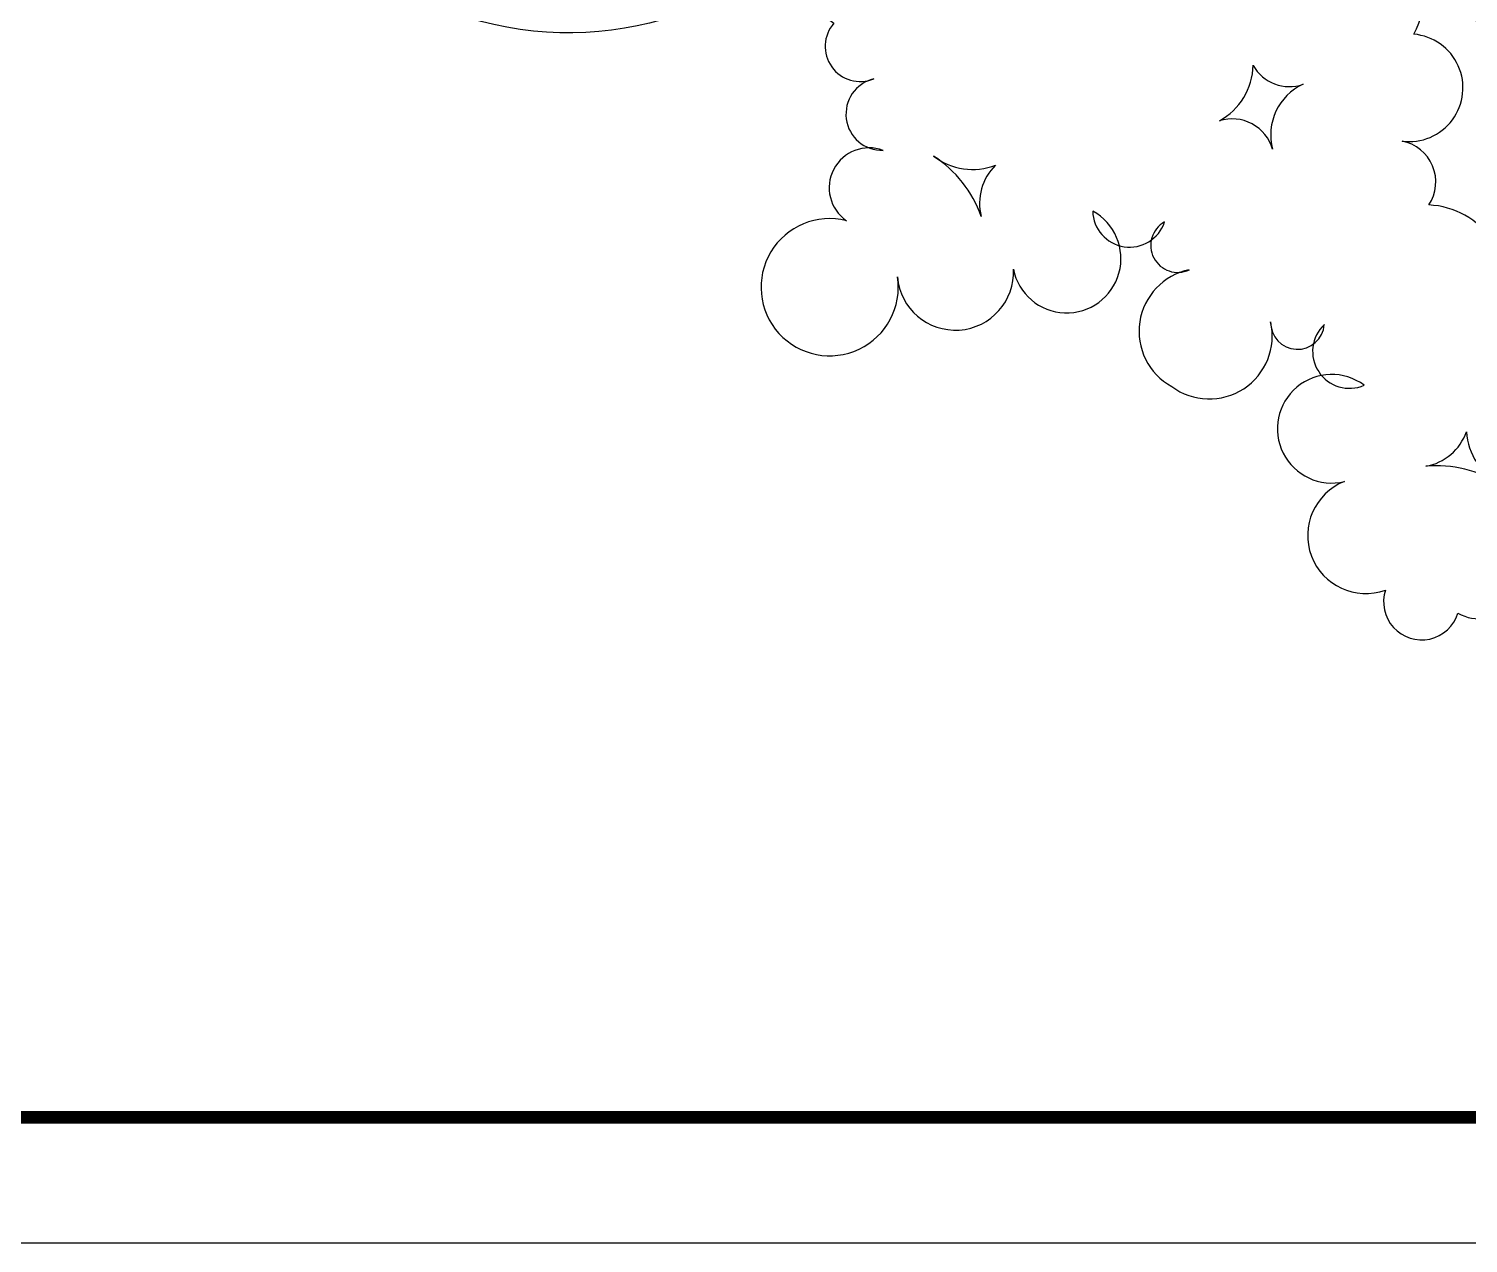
# Model space of a CAD drawing. Extents: x 302512 to 1034855, y -184136 to 410364.
# Drawn here: x 434111 to 491312, y -184136 to -135855 of the extents above; entities that cross this region are included whole.
import ezdxf

# ---------------------------------------------------------------- set-up
doc = ezdxf.new("R2010")
doc.units = 0
doc.header["$MEASUREMENT"] = 0
doc.linetypes.add('ACAD_ISO04W100', pattern=[30.5, 24, -3, 0.5, -3])
for name, color, linetype in [('F', 5, 'Continuous'), ('PUB_TITLE', 4, 'Continuous'), ('树', 80, 'Continuous'), ('红线', 20, 'Continuous')]:
    doc.layers.add(name, color=color, linetype=linetype)

# ---------------------------------------------------------------- blocks, each defined once
blk = doc.blocks.new('A$C236B410B')
at = {"layer": '树'}
for centre, radius, start, end in [((9517, 28580), 2229, 16.4427, 216.1936), ((13748, 27800), 2525, 1.5617, 146.0025), ((18966, 26582), 2986, 331.5771, 154.4648), ((3376, 26985), 1762, 350.6012, 235.8718), ((6794, 25245), 2220, 65.4097, 139.1494), ((3262, 24758), 1164, 138.6689, 292.3567), ((21438, 23385), 1782, 262.4735, 85.0531), ((14121, 24179), 2150, 298.6966, 358.6992), ((17467, 24791), 1367, 208.9273, 289.608), ((3988, 22513), 1201, 103.6181, 271.4958), ((18699, 21827), 1846, 114.7546, 195.0444), ((15572, 20956), 1401, 16.2531, 107.368), ((20945, 20267), 1376, 326.3242, 79.1301), ((3555, 20072), 1324, 69.4898, 235.3215), ((6985, 22794), 2113, 232.2349, 291.0146), ((3522, 17798), 3970, 19.5194, 56.8814), ((8986, 19554), 1775, 134.4406, 193.9994), ((10095, 17725), 1798, 191.1662, 61.3296), ((12179, 19328), 1222, 181.1735, 341.5452), ((21959, 16776), 2731, 342.2504, 87.239), ((2248, 16779), 2273, 75.9025, 8.581), ((13771, 18162), 891, 119.0348, 295.738), ((6411, 17279), 1923, 184.8001, 2.9406), ((14577, 15317), 2085, 101.6072, 241.2384), ((24487, 11612), 4332, 3.6917, 89.036), ((14818, 15163), 2085, 233.3608, 12.992), ((17740, 15613), 891, 178.8612, 355.5645), ((19463, 14652), 1222, 133.0541, 293.4257), ((31444, 11671), 2643, 317.5919, 175.2305), ((18874, 12090), 1798, 53.2696, 283.433), ((21667, 12591), 1775, 280.5998, 340.1586), ((25446, 12121), 2113, 183.5846, 242.3643), ((22345, 6893), 3970, 57.7178, 95.0799), ((35693, 7415), 3376, 274.3778, 132.8783), ((20001, 8554), 1923, 111.6586, 289.7991), ((25769, 8530), 1201, 203.1035, 10.9811), ((26265, 7217), 1686, 342.1696, 66.0727), ((29450, 8928), 2150, 298.6966, 358.6992), ((32796, 9541), 1367, 208.9273, 289.608), ((34028, 6577), 1846, 114.7546, 195.0444), ((23730, 7120), 1324, 239.2777, 45.1095), ((21850, 6354), 1260, 161.9132, 342.8017), ((27782, 4762), 1941, 87.3936, 14.2438), ((30901, 5706), 1401, 16.2531, 107.368), ((31547, 5295), 1885, 181.6813, 295.1149), ((34338, 2334), 2353, 147.7918, 46.7367)]:
    blk.add_arc(centre, radius, start, end, dxfattribs=at)

msp = doc.modelspace()

# ---------------------------------------------------------------- linework, layer by layer
at = {"layer": 'F'}
msp.add_lwpolyline([(531093, -105283, -0.244625), (525517, -113229, 0.353848), (519960, -125968, -1.114129), (490565, -130741, 0.295607), (483660, -121230, 0.430193), (467423, -128897, -0.701427), (442374, -125297, 0.171375), (434902, -117538, -1.716353), (451344, -106522, 1.074485), (460510, -105171, -0.539314), (473077, -92238, 0.560727), (477451, -87430, -0.231476), (478642, -80535, 0.600152), (474304, -71667)], format="xyb", dxfattribs=at)
at = {"layer": 'PUB_TITLE'}
msp.add_lwpolyline([(398464, -184136), (398464, 410364), (818964, 410364), (818964, -184136)], close=True, dxfattribs=at)
msp.add_lwpolyline([(403464, -179136, 500, 500, 0), (813964, -179136, 500, 500, 0), (813964, 397864, 500, 500, 0), (403464, 397864, 500, 500, 0)], format="xyseb", close=True, dxfattribs=at)
at = {"layer": '红线', "linetype": 'ACAD_ISO04W100', "ltscale": 100}
msp.add_lwpolyline([(530392, -104810, -0.254849), (525171, -112563, 0.35385), (519237, -126167, -1.114129), (491313, -130701, 0.295577), (483931, -120531, 0.428653), (466731, -128600, -0.701968), (443092, -125065, 0.172681), (435238, -116868, -1.716353), (450597, -106578, 1.074485), (461242, -105009, -0.539314), (472936, -92975, 0.560727), (478171, -87220, -0.231474), (479250, -80974, 0.605407), (474232, -70915)], format="xyb", dxfattribs=at)

# ---------------------------------------------------------------- block references
at = {"xscale": 1.2, "yscale": 1.2, "zscale": 1.2}
msp.add_blockref('A$C236B410B', (463240, -166264), dxfattribs=at)

doc.saveas('drawing.dxf')
